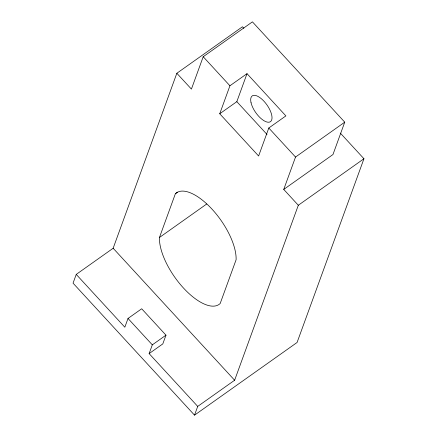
<?xml version="1.0" encoding="UTF-8"?>
<svg xmlns="http://www.w3.org/2000/svg" width="437" height="437" viewBox="0 0 437 437"><rect width="100%" height="100%" fill="white"/><g stroke="black" fill="none" stroke-linecap="round" stroke-linejoin="round"><path stroke-width="0.66" d="M243.851 28.258L242.469 26.755L176.838 73.269L113.15 248.249L76.235 274.409L73.05 283.16L194.531 415.15L297.078 342.477L363.95 158.746L340.39 133.148M194.531 415.15L197.715 406.399L234.631 380.239L298.318 205.259L283.744 189.418L332.967 154.534L344.744 122.163L252.422 21.85L203.2 56.734L191.417 89.104L176.838 73.269M197.715 406.399L149.126 353.604L162.799 343.914L165.984 335.168L141.686 308.768L128.014 318.458L124.829 327.204L76.235 274.409M175.368 193.755A47.573 20.473 54.7 0 1 212.103 209.252A47.573 20.473 54.7 0 1 236.106 259.747L220.182 303.497A47.573 20.473 54.7 0 1 183.447 287.994A47.573 20.473 54.7 0 1 159.445 237.499L175.368 193.755L177.591 192.176M219.735 113.767L229.928 85.772L247.014 73.662L285.891 115.898L268.799 128.008L258.611 156.004L219.735 113.767L236.827 101.657L247.014 73.662M149.126 353.604L152.311 344.853L165.984 335.168M283.744 189.418L295.527 157.047L344.744 122.163M159.445 237.499L206.717 203.997M298.318 205.259L363.95 158.746M203.2 56.734L229.928 85.772M268.799 128.008L295.527 157.047M236.827 101.657L267.012 134.454M113.15 248.249L234.631 380.239M128.014 318.458L152.311 344.853M251.062 102.777A15.781 6.79 54.7 0 0 268.946 122.213A15.781 6.79 54.7 0 0 264.063 101.34A15.781 6.79 54.7 0 0 251.062 102.777"/></g></svg>
